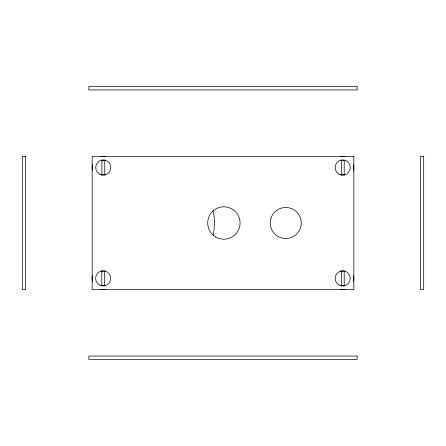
<?xml version="1.0" encoding="UTF-8"?>
<svg xmlns="http://www.w3.org/2000/svg" width="446" height="446" viewBox="0 0 446 446"><rect width="100%" height="100%" fill="white"/><g stroke="black" fill="none" stroke-linecap="round" stroke-linejoin="round"><path stroke-width="0.67" d="M105.25 174.854L101.331 174.854L101.917 174.854L101.917 160.22L101.331 160.22L105.25 160.22M344.674 174.854L340.755 174.854L341.341 174.854L341.341 160.225L340.755 160.225L344.674 160.225M105.133 285.735L101.214 285.735L101.799 285.735L101.799 271.107L101.214 271.107L105.133 271.107M344.674 285.735L340.755 285.735L341.341 285.735L341.341 271.107L340.755 271.107L344.674 271.107M344.206 160.225L344.206 174.854M344.206 271.107L344.206 285.735M104.782 160.22L104.782 174.854M104.665 271.107L104.665 285.735M213.01 210.746A52.45 52.45 0 0 1 213.01 235.254M92.539 170.456A11.089 11.089 0 0 1 92.528 164.713M100.913 156.719A11.089 11.089 0 0 1 105.529 156.708M353.466 275.572A11.089 11.089 0 0 1 353.466 281.315M345.065 289.287A11.089 11.089 0 0 1 340.449 289.287M353.466 164.685A11.089 11.089 0 0 1 353.466 170.428M340.449 156.713A11.089 11.089 0 0 1 345.065 156.713M105.551 289.287A11.089 11.089 0 0 1 100.935 289.287M92.534 281.315A11.089 11.089 0 0 1 92.534 275.572M270.767 218.98L270.237 223A15.526 15.526 0 0 0 296.735 233.977L299.205 230.76A15.526 15.526 0 0 0 291.701 208.656A15.526 15.526 0 0 0 270.767 218.98M357.168 86.613L88.832 86.613L88.832 89.941L357.168 89.941L357.168 86.613M25.628 156.468L22.3 156.468L22.3 289.532L25.628 289.532L25.628 156.468M353.845 156.468L92.155 156.468L92.155 289.532L353.845 289.532L353.845 156.468M423.7 156.468L420.372 156.468L420.372 289.532L423.7 289.532L423.7 156.468M357.168 356.059L88.832 356.059L88.832 359.387L357.168 359.387L357.168 356.059M338.927 284.977A7.576 7.576 0 0 0 350.288 278.421A7.576 7.576 0 0 0 338.927 271.859A7.576 7.576 0 0 0 338.927 284.977M99.503 174.096A7.576 7.576 0 0 0 110.864 167.534A7.576 7.576 0 0 0 99.503 160.978A7.576 7.576 0 0 0 99.503 174.096M99.386 284.977A7.576 7.576 0 0 0 110.747 278.421A7.576 7.576 0 0 0 99.386 271.859A7.576 7.576 0 0 0 99.386 284.977M338.927 174.096A7.576 7.576 0 0 0 350.288 167.54A7.576 7.576 0 0 0 338.927 160.978A7.576 7.576 0 0 0 338.927 174.096M215.792 237.021A16.19 16.19 0 0 0 240.076 223A16.19 16.19 0 0 0 215.792 208.979A16.19 16.19 0 0 0 215.792 237.021"/></g></svg>
